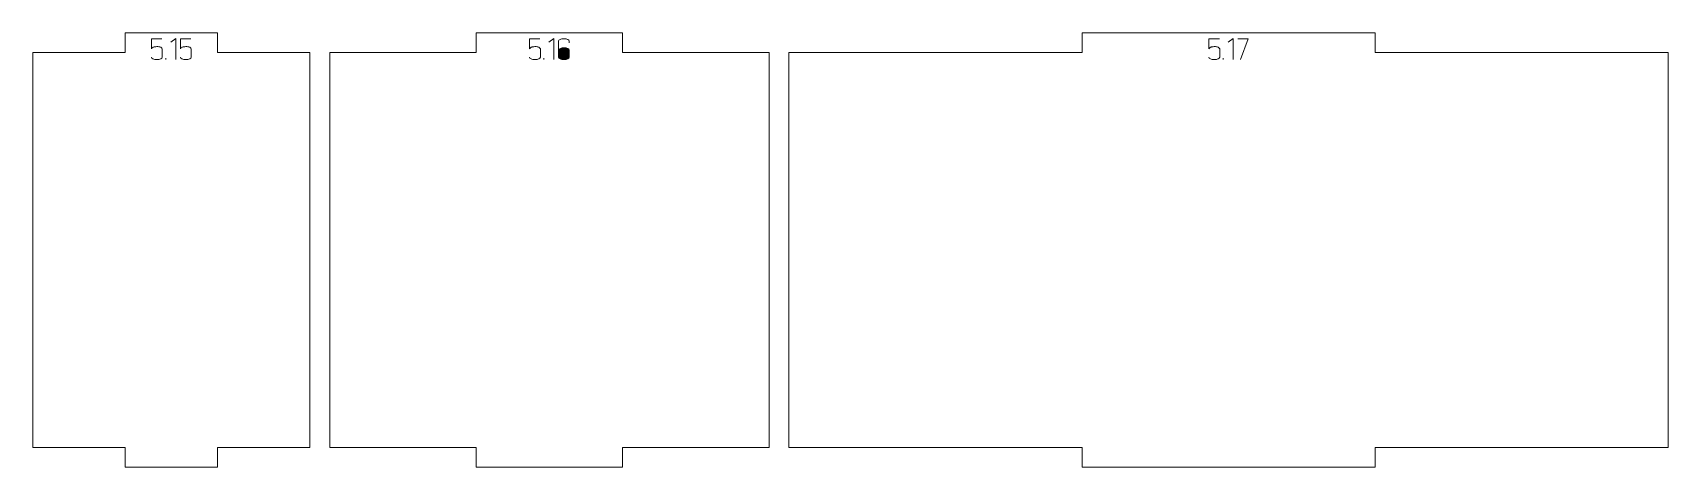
# Model space of a CAD drawing. Header units: centimetres. Extents: x -158 to 228, y -202 to 254.
# Drawn here: x 185.51 to 210.38, y 101.42 to 108.02 of the extents above; entities that cross this region are included whole.
import ezdxf

# ---------------------------------------------------------------- set-up
doc = ezdxf.new("R2010")
doc.units = ezdxf.units.CM
doc.header["$MEASUREMENT"] = 0
doc.layers.add('Capa 1', color=7, linetype='Continuous')

msp = doc.modelspace()

# ---------------------------------------------------------------- hatches: boundary and pattern name
at = {"layer": 'Capa 1', "true_color": 0x3e4095}
h = msp.add_hatch(color=175, dxfattribs=at)
edge = h.paths.add_edge_path()
edge.add_spline(control_points=[(187.39826, 107.61091), (187.37472, 107.61091), (187.35507, 107.61435), (187.33933, 107.62123), (187.32358, 107.62811), (187.31571, 107.63644), (187.31571, 107.64622), (187.31571, 107.63644), (187.32358, 107.62811), (187.33933, 107.62123), (187.35507, 107.61435), (187.37472, 107.61091), (187.39826, 107.61091), (187.4218, 107.61091), (187.44145, 107.61435), (187.45719, 107.62123), (187.47294, 107.62811), (187.48081, 107.63644), (187.48081, 107.64622), (187.48081, 107.64622), (187.48081, 107.77188), (187.48081, 107.77188), (187.48081, 107.78167), (187.47294, 107.79), (187.45719, 107.79688), (187.44145, 107.80376), (187.4218, 107.8072), (187.39826, 107.8072), (187.37686, 107.80536), (187.36035, 107.80291), (187.34873, 107.79986), (187.33711, 107.7968), (187.32611, 107.78747), (187.31571, 107.77188), (187.31571, 107.77188), (187.31571, 107.92735), (187.31571, 107.92735), (187.31571, 107.92735), (187.47531, 107.92735), (187.47531, 107.92735), (187.47531, 107.92735), (187.31571, 107.92735), (187.31571, 107.92735), (187.31571, 107.92735), (187.31571, 107.77188), (187.31571, 107.77188), (187.32611, 107.78747), (187.33711, 107.7968), (187.34873, 107.79986), (187.36035, 107.80291), (187.37686, 107.80536), (187.39826, 107.8072), (187.4218, 107.8072), (187.44145, 107.80376), (187.45719, 107.79688), (187.47294, 107.79), (187.48081, 107.78167), (187.48081, 107.77188), (187.48081, 107.77188), (187.48081, 107.64622), (187.48081, 107.64622), (187.48081, 107.63644), (187.47294, 107.62811), (187.45719, 107.62123), (187.44145, 107.61435), (187.4218, 107.61091), (187.39826, 107.61091)], knot_values=[0, 0, 0, 0, 0.04545455, 0.04545455, 0.04545455, 0.09090909, 0.09090909, 0.09090909, 0.13636364, 0.13636364, 0.13636364, 0.18181818, 0.18181818, 0.18181818, 0.22727273, 0.22727273, 0.22727273, 0.27272727, 0.27272727, 0.27272727, 0.31818182, 0.31818182, 0.31818182, 0.36363636, 0.36363636, 0.36363636, 0.40909091, 0.40909091, 0.40909091, 0.45454545, 0.45454545, 0.45454545, 0.5, 0.5, 0.5, 0.54545455, 0.54545455, 0.54545455, 0.59090909, 0.59090909, 0.59090909, 0.63636364, 0.63636364, 0.63636364, 0.68181818, 0.68181818, 0.68181818, 0.72727273, 0.72727273, 0.72727273, 0.77272727, 0.77272727, 0.77272727, 0.81818182, 0.81818182, 0.81818182, 0.86363636, 0.86363636, 0.86363636, 0.90909091, 0.90909091, 0.90909091, 0.95454545, 0.95454545, 0.95454545, 1, 1, 1, 1], degree=3, periodic=1)
h = msp.add_hatch(color=175, dxfattribs=at)
edge = h.paths.add_edge_path()
edge.add_spline(control_points=[(187.68535, 107.92781), (187.68535, 107.92781), (187.60922, 107.87507), (187.60922, 107.87507), (187.60922, 107.87507), (187.68535, 107.92781), (187.68535, 107.92781), (187.68535, 107.92781), (187.68535, 107.61091), (187.68535, 107.61091), (187.68535, 107.61091), (187.68535, 107.92781), (187.68535, 107.92781)], knot_values=[0, 0, 0, 0, 0.25, 0.25, 0.25, 0.5, 0.5, 0.5, 0.75, 0.75, 0.75, 1, 1, 1, 1], degree=3, periodic=1)
h = msp.add_hatch(color=175, dxfattribs=at)
edge = h.paths.add_edge_path()
edge.add_spline(control_points=[(187.83853, 107.61091), (187.81499, 107.61091), (187.79534, 107.61435), (187.7796, 107.62123), (187.76385, 107.62811), (187.75598, 107.63644), (187.75598, 107.64622), (187.75598, 107.63644), (187.76385, 107.62811), (187.7796, 107.62123), (187.79534, 107.61435), (187.81499, 107.61091), (187.83853, 107.61091), (187.86207, 107.61091), (187.88172, 107.61435), (187.89746, 107.62123), (187.91321, 107.62811), (187.92108, 107.63644), (187.92108, 107.64622), (187.92108, 107.64622), (187.92108, 107.77188), (187.92108, 107.77188), (187.92108, 107.78167), (187.91321, 107.79), (187.89746, 107.79688), (187.88172, 107.80376), (187.86207, 107.8072), (187.83853, 107.8072), (187.81713, 107.80536), (187.80062, 107.80291), (187.789, 107.79986), (187.77738, 107.7968), (187.76638, 107.78747), (187.75598, 107.77188), (187.75598, 107.77188), (187.75598, 107.92735), (187.75598, 107.92735), (187.75598, 107.92735), (187.91558, 107.92735), (187.91558, 107.92735), (187.91558, 107.92735), (187.75598, 107.92735), (187.75598, 107.92735), (187.75598, 107.92735), (187.75598, 107.77188), (187.75598, 107.77188), (187.76638, 107.78747), (187.77738, 107.7968), (187.789, 107.79986), (187.80062, 107.80291), (187.81713, 107.80536), (187.83853, 107.8072), (187.86207, 107.8072), (187.88172, 107.80376), (187.89746, 107.79688), (187.91321, 107.79), (187.92108, 107.78167), (187.92108, 107.77188), (187.92108, 107.77188), (187.92108, 107.64622), (187.92108, 107.64622), (187.92108, 107.63644), (187.91321, 107.62811), (187.89746, 107.62123), (187.88172, 107.61435), (187.86207, 107.61091), (187.83853, 107.61091)], knot_values=[0, 0, 0, 0, 0.04545455, 0.04545455, 0.04545455, 0.09090909, 0.09090909, 0.09090909, 0.13636364, 0.13636364, 0.13636364, 0.18181818, 0.18181818, 0.18181818, 0.22727273, 0.22727273, 0.22727273, 0.27272727, 0.27272727, 0.27272727, 0.31818182, 0.31818182, 0.31818182, 0.36363636, 0.36363636, 0.36363636, 0.40909091, 0.40909091, 0.40909091, 0.45454545, 0.45454545, 0.45454545, 0.5, 0.5, 0.5, 0.54545455, 0.54545455, 0.54545455, 0.59090909, 0.59090909, 0.59090909, 0.63636364, 0.63636364, 0.63636364, 0.68181818, 0.68181818, 0.68181818, 0.72727273, 0.72727273, 0.72727273, 0.77272727, 0.77272727, 0.77272727, 0.81818182, 0.81818182, 0.81818182, 0.86363636, 0.86363636, 0.86363636, 0.90909091, 0.90909091, 0.90909091, 0.95454545, 0.95454545, 0.95454545, 1, 1, 1, 1], degree=3, periodic=1)
h = msp.add_hatch(color=175, dxfattribs=at)
edge = h.paths.add_edge_path()
edge.add_spline(control_points=[(193.14793, 107.61091), (193.12439, 107.61091), (193.10474, 107.61435), (193.089, 107.62123), (193.07325, 107.62811), (193.06538, 107.63644), (193.06538, 107.64622), (193.06538, 107.63644), (193.07325, 107.62811), (193.089, 107.62123), (193.10474, 107.61435), (193.12439, 107.61091), (193.14793, 107.61091), (193.17147, 107.61091), (193.19112, 107.61435), (193.20686, 107.62123), (193.22261, 107.62811), (193.23048, 107.63644), (193.23048, 107.64622), (193.23048, 107.64622), (193.23048, 107.77188), (193.23048, 107.77188), (193.23048, 107.78167), (193.22261, 107.79), (193.20686, 107.79688), (193.19112, 107.80376), (193.17147, 107.8072), (193.14793, 107.8072), (193.12653, 107.80536), (193.11002, 107.80291), (193.0984, 107.79986), (193.08678, 107.7968), (193.07578, 107.78747), (193.06538, 107.77188), (193.06538, 107.77188), (193.06538, 107.92735), (193.06538, 107.92735), (193.06538, 107.92735), (193.22498, 107.92735), (193.22498, 107.92735), (193.22498, 107.92735), (193.06538, 107.92735), (193.06538, 107.92735), (193.06538, 107.92735), (193.06538, 107.77188), (193.06538, 107.77188), (193.07578, 107.78747), (193.08678, 107.7968), (193.0984, 107.79986), (193.11002, 107.80291), (193.12653, 107.80536), (193.14793, 107.8072), (193.17147, 107.8072), (193.19112, 107.80376), (193.20686, 107.79688), (193.22261, 107.79), (193.23048, 107.78167), (193.23048, 107.77188), (193.23048, 107.77188), (193.23048, 107.64622), (193.23048, 107.64622), (193.23048, 107.63644), (193.22261, 107.62811), (193.20686, 107.62123), (193.19112, 107.61435), (193.17147, 107.61091), (193.14793, 107.61091)], knot_values=[0, 0, 0, 0, 0.04545455, 0.04545455, 0.04545455, 0.09090909, 0.09090909, 0.09090909, 0.13636364, 0.13636364, 0.13636364, 0.18181818, 0.18181818, 0.18181818, 0.22727273, 0.22727273, 0.22727273, 0.27272727, 0.27272727, 0.27272727, 0.31818182, 0.31818182, 0.31818182, 0.36363636, 0.36363636, 0.36363636, 0.40909091, 0.40909091, 0.40909091, 0.45454545, 0.45454545, 0.45454545, 0.5, 0.5, 0.5, 0.54545455, 0.54545455, 0.54545455, 0.59090909, 0.59090909, 0.59090909, 0.63636364, 0.63636364, 0.63636364, 0.68181818, 0.68181818, 0.68181818, 0.72727273, 0.72727273, 0.72727273, 0.77272727, 0.77272727, 0.77272727, 0.81818182, 0.81818182, 0.81818182, 0.86363636, 0.86363636, 0.86363636, 0.90909091, 0.90909091, 0.90909091, 0.95454545, 0.95454545, 0.95454545, 1, 1, 1, 1], degree=3, periodic=1)
h = msp.add_hatch(color=175, dxfattribs=at)
edge = h.paths.add_edge_path()
edge.add_spline(control_points=[(193.43502, 107.92781), (193.43502, 107.92781), (193.35889, 107.87507), (193.35889, 107.87507), (193.35889, 107.87507), (193.43502, 107.92781), (193.43502, 107.92781), (193.43502, 107.92781), (193.43502, 107.61091), (193.43502, 107.61091), (193.43502, 107.61091), (193.43502, 107.92781), (193.43502, 107.92781)], knot_values=[0, 0, 0, 0, 0.25, 0.25, 0.25, 0.5, 0.5, 0.5, 0.75, 0.75, 0.75, 1, 1, 1, 1], degree=3, periodic=1)
h = msp.add_hatch(color=175, dxfattribs=at)
edge = h.paths.add_edge_path()
edge.add_spline(control_points=[(193.5882, 107.61091), (193.56466, 107.61091), (193.54501, 107.61435), (193.52927, 107.62123), (193.51352, 107.62811), (193.50565, 107.63644), (193.50565, 107.64622), (193.50565, 107.64622), (193.50565, 107.75308), (193.50565, 107.75308), (193.50565, 107.75308), (193.50565, 107.89204), (193.50565, 107.89204), (193.50565, 107.90182), (193.51352, 107.91015), (193.52927, 107.91703), (193.54501, 107.92391), (193.56466, 107.92735), (193.5882, 107.92735), (193.61174, 107.92735), (193.63139, 107.92391), (193.64713, 107.91703), (193.66288, 107.91015), (193.67075, 107.90182), (193.67075, 107.89204), (193.67075, 107.89204), (193.67075, 107.86636), (193.67075, 107.86636), (193.67075, 107.86636), (193.67075, 107.89204), (193.67075, 107.89204), (193.67075, 107.90182), (193.66288, 107.91015), (193.64713, 107.91703), (193.63139, 107.92391), (193.61174, 107.92735), (193.5882, 107.92735), (193.56466, 107.92735), (193.54501, 107.92391), (193.52927, 107.91703), (193.51352, 107.91015), (193.50565, 107.90182), (193.50565, 107.89204), (193.50565, 107.89204), (193.50565, 107.75308), (193.50565, 107.75308), (193.50565, 107.76225), (193.5152, 107.77043), (193.53431, 107.77761), (193.55342, 107.7848), (193.57138, 107.78839), (193.5882, 107.78839), (193.61174, 107.78839), (193.63139, 107.78495), (193.64713, 107.77807), (193.66288, 107.77119), (193.67075, 107.76286), (193.67075, 107.75308), (193.67075, 107.75308), (193.67075, 107.64622), (193.67075, 107.64622), (193.67075, 107.63644), (193.66288, 107.62811), (193.64713, 107.62123), (193.63139, 107.61435), (193.61174, 107.61091), (193.5882, 107.61091)], knot_values=[0, 0, 0, 0, 0.04545455, 0.04545455, 0.04545455, 0.09090909, 0.09090909, 0.09090909, 0.13636364, 0.13636364, 0.13636364, 0.18181818, 0.18181818, 0.18181818, 0.22727273, 0.22727273, 0.22727273, 0.27272727, 0.27272727, 0.27272727, 0.31818182, 0.31818182, 0.31818182, 0.36363636, 0.36363636, 0.36363636, 0.40909091, 0.40909091, 0.40909091, 0.45454545, 0.45454545, 0.45454545, 0.5, 0.5, 0.5, 0.54545455, 0.54545455, 0.54545455, 0.59090909, 0.59090909, 0.59090909, 0.63636364, 0.63636364, 0.63636364, 0.68181818, 0.68181818, 0.68181818, 0.72727273, 0.72727273, 0.72727273, 0.77272727, 0.77272727, 0.77272727, 0.81818182, 0.81818182, 0.81818182, 0.86363636, 0.86363636, 0.86363636, 0.90909091, 0.90909091, 0.90909091, 0.95454545, 0.95454545, 0.95454545, 1, 1, 1, 1], degree=3, periodic=1)
h = msp.add_hatch(color=175, dxfattribs=at)
edge = h.paths.add_edge_path()
edge.add_spline(control_points=[(193.50565, 107.64622), (193.50565, 107.63644), (193.51352, 107.62811), (193.52927, 107.62123), (193.54501, 107.61435), (193.56466, 107.61091), (193.5882, 107.61091), (193.61174, 107.61091), (193.63139, 107.61435), (193.64713, 107.62123), (193.66288, 107.62811), (193.67075, 107.63644), (193.67075, 107.64622), (193.67075, 107.64622), (193.67075, 107.75308), (193.67075, 107.75308), (193.67075, 107.76286), (193.66288, 107.77119), (193.64713, 107.77807), (193.63139, 107.78495), (193.61174, 107.78839), (193.5882, 107.78839), (193.57138, 107.78839), (193.55342, 107.7848), (193.53431, 107.77761), (193.5152, 107.77043), (193.50565, 107.76225), (193.50565, 107.75308), (193.50565, 107.75308), (193.50565, 107.64622), (193.50565, 107.64622)], knot_values=[0, 0, 0, 0, 0.1, 0.1, 0.1, 0.2, 0.2, 0.2, 0.3, 0.3, 0.3, 0.4, 0.4, 0.4, 0.5, 0.5, 0.5, 0.6, 0.6, 0.6, 0.7, 0.7, 0.7, 0.8, 0.8, 0.8, 0.9, 0.9, 0.9, 1, 1, 1, 1], degree=3, periodic=1)
h = msp.add_hatch(color=175, dxfattribs=at)
edge = h.paths.add_edge_path()
edge.add_spline(control_points=[(203.47934, 107.61091), (203.4558, 107.61091), (203.43615, 107.61435), (203.42041, 107.62123), (203.40466, 107.62811), (203.39679, 107.63644), (203.39679, 107.64622), (203.39679, 107.63644), (203.40466, 107.62811), (203.42041, 107.62123), (203.43615, 107.61435), (203.4558, 107.61091), (203.47934, 107.61091), (203.50288, 107.61091), (203.52253, 107.61435), (203.53827, 107.62123), (203.55402, 107.62811), (203.56189, 107.63644), (203.56189, 107.64622), (203.56189, 107.64622), (203.56189, 107.77188), (203.56189, 107.77188), (203.56189, 107.78167), (203.55402, 107.79), (203.53827, 107.79688), (203.52253, 107.80376), (203.50288, 107.8072), (203.47934, 107.8072), (203.45794, 107.80536), (203.44143, 107.80291), (203.42981, 107.79986), (203.41819, 107.7968), (203.40719, 107.78747), (203.39679, 107.77188), (203.39679, 107.77188), (203.39679, 107.92735), (203.39679, 107.92735), (203.39679, 107.92735), (203.55639, 107.92735), (203.55639, 107.92735), (203.55639, 107.92735), (203.39679, 107.92735), (203.39679, 107.92735), (203.39679, 107.92735), (203.39679, 107.77188), (203.39679, 107.77188), (203.40719, 107.78747), (203.41819, 107.7968), (203.42981, 107.79986), (203.44143, 107.80291), (203.45794, 107.80536), (203.47934, 107.8072), (203.50288, 107.8072), (203.52253, 107.80376), (203.53827, 107.79688), (203.55402, 107.79), (203.56189, 107.78167), (203.56189, 107.77188), (203.56189, 107.77188), (203.56189, 107.64622), (203.56189, 107.64622), (203.56189, 107.63644), (203.55402, 107.62811), (203.53827, 107.62123), (203.52253, 107.61435), (203.50288, 107.61091), (203.47934, 107.61091)], knot_values=[0, 0, 0, 0, 0.04545455, 0.04545455, 0.04545455, 0.09090909, 0.09090909, 0.09090909, 0.13636364, 0.13636364, 0.13636364, 0.18181818, 0.18181818, 0.18181818, 0.22727273, 0.22727273, 0.22727273, 0.27272727, 0.27272727, 0.27272727, 0.31818182, 0.31818182, 0.31818182, 0.36363636, 0.36363636, 0.36363636, 0.40909091, 0.40909091, 0.40909091, 0.45454545, 0.45454545, 0.45454545, 0.5, 0.5, 0.5, 0.54545455, 0.54545455, 0.54545455, 0.59090909, 0.59090909, 0.59090909, 0.63636364, 0.63636364, 0.63636364, 0.68181818, 0.68181818, 0.68181818, 0.72727273, 0.72727273, 0.72727273, 0.77272727, 0.77272727, 0.77272727, 0.81818182, 0.81818182, 0.81818182, 0.86363636, 0.86363636, 0.86363636, 0.90909091, 0.90909091, 0.90909091, 0.95454545, 0.95454545, 0.95454545, 1, 1, 1, 1], degree=3, periodic=1)
h = msp.add_hatch(color=175, dxfattribs=at)
edge = h.paths.add_edge_path()
edge.add_spline(control_points=[(203.76643, 107.92781), (203.76643, 107.92781), (203.6903, 107.87507), (203.6903, 107.87507), (203.6903, 107.87507), (203.76643, 107.92781), (203.76643, 107.92781), (203.76643, 107.92781), (203.76643, 107.61091), (203.76643, 107.61091), (203.76643, 107.61091), (203.76643, 107.92781), (203.76643, 107.92781)], knot_values=[0, 0, 0, 0, 0.25, 0.25, 0.25, 0.5, 0.5, 0.5, 0.75, 0.75, 0.75, 1, 1, 1, 1], degree=3, periodic=1)
h = msp.add_hatch(color=175, dxfattribs=at)
edge = h.paths.add_edge_path()
edge.add_spline(control_points=[(203.87558, 107.61091), (203.87558, 107.61091), (203.99666, 107.92735), (203.99666, 107.92735), (203.99666, 107.92735), (203.83706, 107.92735), (203.83706, 107.92735), (203.83706, 107.92735), (203.99666, 107.92735), (203.99666, 107.92735), (203.99666, 107.92735), (203.87558, 107.61091), (203.87558, 107.61091)], knot_values=[0, 0, 0, 0, 0.25, 0.25, 0.25, 0.5, 0.5, 0.5, 0.75, 0.75, 0.75, 1, 1, 1, 1], degree=3, periodic=1)
h = msp.add_hatch(color=175, dxfattribs=at)
edge = h.paths.add_edge_path()
edge.add_spline(control_points=[(187.53584, 107.61091), (187.53584, 107.61091), (187.53584, 107.63338), (187.53584, 107.63338), (187.53584, 107.63338), (187.53584, 107.61091), (187.53584, 107.61091)], knot_values=[0, 0, 0, 0, 0.5, 0.5, 0.5, 1, 1, 1, 1], degree=3, periodic=1)
h = msp.add_hatch(color=175, dxfattribs=at)
edge = h.paths.add_edge_path()
edge.add_spline(control_points=[(193.28551, 107.61091), (193.28551, 107.61091), (193.28551, 107.63338), (193.28551, 107.63338), (193.28551, 107.63338), (193.28551, 107.61091), (193.28551, 107.61091)], knot_values=[0, 0, 0, 0, 0.5, 0.5, 0.5, 1, 1, 1, 1], degree=3, periodic=1)
h = msp.add_hatch(color=175, dxfattribs=at)
edge = h.paths.add_edge_path()
edge.add_spline(control_points=[(203.61692, 107.61091), (203.61692, 107.61091), (203.61692, 107.63338), (203.61692, 107.63338), (203.61692, 107.63338), (203.61692, 107.61091), (203.61692, 107.61091)], knot_values=[0, 0, 0, 0, 0.5, 0.5, 0.5, 1, 1, 1, 1], degree=3, periodic=1)

# ---------------------------------------------------------------- linework, layer by layer
at = {"layer": 'Capa 1', "color": 240, "lineweight": 9}
for points in [[(185.51037, 107.71731), (185.51037, 107.71731), (185.51037, 101.71731), (185.51037, 101.71731), (185.51037, 101.71731), (186.91572, 101.71731), (186.91572, 101.71731), (186.91572, 101.71731), (186.91572, 101.41731), (186.91572, 101.41731), (186.91572, 101.41731), (188.32107, 101.41731), (188.32107, 101.41731), (188.32107, 101.41731), (188.32107, 101.71731), (188.32107, 101.71731), (188.32107, 101.71731), (189.72641, 101.71731), (189.72641, 101.71731), (189.72641, 101.71731), (189.72641, 107.71731), (189.72641, 107.71731), (189.72641, 107.71731), (188.32107, 107.71731), (188.32107, 107.71731), (188.32107, 107.71731), (188.32107, 108.01731), (188.32107, 108.01731), (188.32107, 108.01731), (186.91572, 108.01731), (186.91572, 108.01731), (186.91572, 108.01731), (186.91572, 107.71731), (186.91572, 107.71731), (186.91572, 107.71731), (185.51037, 107.71731), (185.51037, 107.71731)], [(190.02641, 107.71731), (190.02641, 107.71731), (190.02641, 101.71731), (190.02641, 101.71731), (190.02641, 101.71731), (192.25418, 101.71731), (192.25418, 101.71731), (192.25418, 101.71731), (192.25418, 101.41731), (192.25418, 101.41731), (192.25418, 101.41731), (194.48195, 101.41731), (194.48195, 101.41731), (194.48195, 101.41731), (194.48195, 101.71731), (194.48195, 101.71731), (194.48195, 101.71731), (196.70972, 101.71731), (196.70972, 101.71731), (196.70972, 101.71731), (196.70972, 107.71731), (196.70972, 107.71731), (196.70972, 107.71731), (194.48195, 107.71731), (194.48195, 107.71731), (194.48195, 107.71731), (194.48195, 108.01731), (194.48195, 108.01731), (194.48195, 108.01731), (192.25418, 108.01731), (192.25418, 108.01731), (192.25418, 108.01731), (192.25418, 107.71731), (192.25418, 107.71731), (192.25418, 107.71731), (190.02641, 107.71731), (190.02641, 107.71731)], [(197.00972, 107.71731), (197.00972, 107.71731), (197.00972, 101.71731), (197.00972, 101.71731), (197.00972, 101.71731), (201.46772, 101.71731), (201.46772, 101.71731), (201.46772, 101.71731), (201.46772, 101.41731), (201.46772, 101.41731), (201.46772, 101.41731), (205.92572, 101.41731), (205.92572, 101.41731), (205.92572, 101.41731), (205.92572, 101.71731), (205.92572, 101.71731), (205.92572, 101.71731), (210.38372, 101.71731), (210.38372, 101.71731), (210.38372, 101.71731), (210.38372, 107.71731), (210.38372, 107.71731), (210.38372, 107.71731), (205.92572, 107.71731), (205.92572, 107.71731), (205.92572, 107.71731), (205.92572, 108.01731), (205.92572, 108.01731), (205.92572, 108.01731), (201.46772, 108.01731), (201.46772, 108.01731), (201.46772, 108.01731), (201.46772, 107.71731), (201.46772, 107.71731), (201.46772, 107.71731), (197.00972, 107.71731), (197.00972, 107.71731)]]:
    msp.add_open_spline(points, degree=3, knots=[0, 0, 0, 0, 0.08333333, 0.08333333, 0.08333333, 0.16666667, 0.16666667, 0.16666667, 0.25, 0.25, 0.25, 0.33333333, 0.33333333, 0.33333333, 0.41666667, 0.41666667, 0.41666667, 0.5, 0.5, 0.5, 0.58333333, 0.58333333, 0.58333333, 0.66666667, 0.66666667, 0.66666667, 0.75, 0.75, 0.75, 0.83333333, 0.83333333, 0.83333333, 0.91666667, 0.91666667, 0.91666667, 1, 1, 1, 1], dxfattribs=at)
at = {"layer": 'Capa 1', "color": 114, "lineweight": 9}
for points, knots in [([(187.39826, 107.61091), (187.37472, 107.61091), (187.35507, 107.61435), (187.33933, 107.62123), (187.32358, 107.62811), (187.31571, 107.63644), (187.31571, 107.64622), (187.31571, 107.63644), (187.32358, 107.62811), (187.33933, 107.62123), (187.35507, 107.61435), (187.37472, 107.61091), (187.39826, 107.61091), (187.4218, 107.61091), (187.44145, 107.61435), (187.45719, 107.62123), (187.47294, 107.62811), (187.48081, 107.63644), (187.48081, 107.64622), (187.48081, 107.64622), (187.48081, 107.77188), (187.48081, 107.77188), (187.48081, 107.78167), (187.47294, 107.79), (187.45719, 107.79688), (187.44145, 107.80376), (187.4218, 107.8072), (187.39826, 107.8072), (187.37686, 107.80536), (187.36035, 107.80291), (187.34873, 107.79986), (187.33711, 107.7968), (187.32611, 107.78747), (187.31571, 107.77188), (187.31571, 107.77188), (187.31571, 107.92735), (187.31571, 107.92735), (187.31571, 107.92735), (187.47531, 107.92735), (187.47531, 107.92735), (187.47531, 107.92735), (187.31571, 107.92735), (187.31571, 107.92735), (187.31571, 107.92735), (187.31571, 107.77188), (187.31571, 107.77188), (187.32611, 107.78747), (187.33711, 107.7968), (187.34873, 107.79986), (187.36035, 107.80291), (187.37686, 107.80536), (187.39826, 107.8072), (187.4218, 107.8072), (187.44145, 107.80376), (187.45719, 107.79688), (187.47294, 107.79), (187.48081, 107.78167), (187.48081, 107.77188), (187.48081, 107.77188), (187.48081, 107.64622), (187.48081, 107.64622), (187.48081, 107.63644), (187.47294, 107.62811), (187.45719, 107.62123), (187.44145, 107.61435), (187.4218, 107.61091), (187.39826, 107.61091)], [0, 0, 0, 0, 0.04545455, 0.04545455, 0.04545455, 0.09090909, 0.09090909, 0.09090909, 0.13636364, 0.13636364, 0.13636364, 0.18181818, 0.18181818, 0.18181818, 0.22727273, 0.22727273, 0.22727273, 0.27272727, 0.27272727, 0.27272727, 0.31818182, 0.31818182, 0.31818182, 0.36363636, 0.36363636, 0.36363636, 0.40909091, 0.40909091, 0.40909091, 0.45454545, 0.45454545, 0.45454545, 0.5, 0.5, 0.5, 0.54545455, 0.54545455, 0.54545455, 0.59090909, 0.59090909, 0.59090909, 0.63636364, 0.63636364, 0.63636364, 0.68181818, 0.68181818, 0.68181818, 0.72727273, 0.72727273, 0.72727273, 0.77272727, 0.77272727, 0.77272727, 0.81818182, 0.81818182, 0.81818182, 0.86363636, 0.86363636, 0.86363636, 0.90909091, 0.90909091, 0.90909091, 0.95454545, 0.95454545, 0.95454545, 1, 1, 1, 1]), ([(187.68535, 107.92781), (187.68535, 107.92781), (187.60922, 107.87507), (187.60922, 107.87507), (187.60922, 107.87507), (187.68535, 107.92781), (187.68535, 107.92781), (187.68535, 107.92781), (187.68535, 107.61091), (187.68535, 107.61091), (187.68535, 107.61091), (187.68535, 107.92781), (187.68535, 107.92781)], [0, 0, 0, 0, 0.25, 0.25, 0.25, 0.5, 0.5, 0.5, 0.75, 0.75, 0.75, 1, 1, 1, 1]), ([(187.83853, 107.61091), (187.81499, 107.61091), (187.79534, 107.61435), (187.7796, 107.62123), (187.76385, 107.62811), (187.75598, 107.63644), (187.75598, 107.64622), (187.75598, 107.63644), (187.76385, 107.62811), (187.7796, 107.62123), (187.79534, 107.61435), (187.81499, 107.61091), (187.83853, 107.61091), (187.86207, 107.61091), (187.88172, 107.61435), (187.89746, 107.62123), (187.91321, 107.62811), (187.92108, 107.63644), (187.92108, 107.64622), (187.92108, 107.64622), (187.92108, 107.77188), (187.92108, 107.77188), (187.92108, 107.78167), (187.91321, 107.79), (187.89746, 107.79688), (187.88172, 107.80376), (187.86207, 107.8072), (187.83853, 107.8072), (187.81713, 107.80536), (187.80062, 107.80291), (187.789, 107.79986), (187.77738, 107.7968), (187.76638, 107.78747), (187.75598, 107.77188), (187.75598, 107.77188), (187.75598, 107.92735), (187.75598, 107.92735), (187.75598, 107.92735), (187.91558, 107.92735), (187.91558, 107.92735), (187.91558, 107.92735), (187.75598, 107.92735), (187.75598, 107.92735), (187.75598, 107.92735), (187.75598, 107.77188), (187.75598, 107.77188), (187.76638, 107.78747), (187.77738, 107.7968), (187.789, 107.79986), (187.80062, 107.80291), (187.81713, 107.80536), (187.83853, 107.8072), (187.86207, 107.8072), (187.88172, 107.80376), (187.89746, 107.79688), (187.91321, 107.79), (187.92108, 107.78167), (187.92108, 107.77188), (187.92108, 107.77188), (187.92108, 107.64622), (187.92108, 107.64622), (187.92108, 107.63644), (187.91321, 107.62811), (187.89746, 107.62123), (187.88172, 107.61435), (187.86207, 107.61091), (187.83853, 107.61091)], [0, 0, 0, 0, 0.04545455, 0.04545455, 0.04545455, 0.09090909, 0.09090909, 0.09090909, 0.13636364, 0.13636364, 0.13636364, 0.18181818, 0.18181818, 0.18181818, 0.22727273, 0.22727273, 0.22727273, 0.27272727, 0.27272727, 0.27272727, 0.31818182, 0.31818182, 0.31818182, 0.36363636, 0.36363636, 0.36363636, 0.40909091, 0.40909091, 0.40909091, 0.45454545, 0.45454545, 0.45454545, 0.5, 0.5, 0.5, 0.54545455, 0.54545455, 0.54545455, 0.59090909, 0.59090909, 0.59090909, 0.63636364, 0.63636364, 0.63636364, 0.68181818, 0.68181818, 0.68181818, 0.72727273, 0.72727273, 0.72727273, 0.77272727, 0.77272727, 0.77272727, 0.81818182, 0.81818182, 0.81818182, 0.86363636, 0.86363636, 0.86363636, 0.90909091, 0.90909091, 0.90909091, 0.95454545, 0.95454545, 0.95454545, 1, 1, 1, 1]), ([(193.14793, 107.61091), (193.12439, 107.61091), (193.10474, 107.61435), (193.089, 107.62123), (193.07325, 107.62811), (193.06538, 107.63644), (193.06538, 107.64622), (193.06538, 107.63644), (193.07325, 107.62811), (193.089, 107.62123), (193.10474, 107.61435), (193.12439, 107.61091), (193.14793, 107.61091), (193.17147, 107.61091), (193.19112, 107.61435), (193.20686, 107.62123), (193.22261, 107.62811), (193.23048, 107.63644), (193.23048, 107.64622), (193.23048, 107.64622), (193.23048, 107.77188), (193.23048, 107.77188), (193.23048, 107.78167), (193.22261, 107.79), (193.20686, 107.79688), (193.19112, 107.80376), (193.17147, 107.8072), (193.14793, 107.8072), (193.12653, 107.80536), (193.11002, 107.80291), (193.0984, 107.79986), (193.08678, 107.7968), (193.07578, 107.78747), (193.06538, 107.77188), (193.06538, 107.77188), (193.06538, 107.92735), (193.06538, 107.92735), (193.06538, 107.92735), (193.22498, 107.92735), (193.22498, 107.92735), (193.22498, 107.92735), (193.06538, 107.92735), (193.06538, 107.92735), (193.06538, 107.92735), (193.06538, 107.77188), (193.06538, 107.77188), (193.07578, 107.78747), (193.08678, 107.7968), (193.0984, 107.79986), (193.11002, 107.80291), (193.12653, 107.80536), (193.14793, 107.8072), (193.17147, 107.8072), (193.19112, 107.80376), (193.20686, 107.79688), (193.22261, 107.79), (193.23048, 107.78167), (193.23048, 107.77188), (193.23048, 107.77188), (193.23048, 107.64622), (193.23048, 107.64622), (193.23048, 107.63644), (193.22261, 107.62811), (193.20686, 107.62123), (193.19112, 107.61435), (193.17147, 107.61091), (193.14793, 107.61091)], [0, 0, 0, 0, 0.04545455, 0.04545455, 0.04545455, 0.09090909, 0.09090909, 0.09090909, 0.13636364, 0.13636364, 0.13636364, 0.18181818, 0.18181818, 0.18181818, 0.22727273, 0.22727273, 0.22727273, 0.27272727, 0.27272727, 0.27272727, 0.31818182, 0.31818182, 0.31818182, 0.36363636, 0.36363636, 0.36363636, 0.40909091, 0.40909091, 0.40909091, 0.45454545, 0.45454545, 0.45454545, 0.5, 0.5, 0.5, 0.54545455, 0.54545455, 0.54545455, 0.59090909, 0.59090909, 0.59090909, 0.63636364, 0.63636364, 0.63636364, 0.68181818, 0.68181818, 0.68181818, 0.72727273, 0.72727273, 0.72727273, 0.77272727, 0.77272727, 0.77272727, 0.81818182, 0.81818182, 0.81818182, 0.86363636, 0.86363636, 0.86363636, 0.90909091, 0.90909091, 0.90909091, 0.95454545, 0.95454545, 0.95454545, 1, 1, 1, 1]), ([(193.43502, 107.92781), (193.43502, 107.92781), (193.35889, 107.87507), (193.35889, 107.87507), (193.35889, 107.87507), (193.43502, 107.92781), (193.43502, 107.92781), (193.43502, 107.92781), (193.43502, 107.61091), (193.43502, 107.61091), (193.43502, 107.61091), (193.43502, 107.92781), (193.43502, 107.92781)], [0, 0, 0, 0, 0.25, 0.25, 0.25, 0.5, 0.5, 0.5, 0.75, 0.75, 0.75, 1, 1, 1, 1]), ([(193.5882, 107.61091), (193.56466, 107.61091), (193.54501, 107.61435), (193.52927, 107.62123), (193.51352, 107.62811), (193.50565, 107.63644), (193.50565, 107.64622), (193.50565, 107.64622), (193.50565, 107.75308), (193.50565, 107.75308), (193.50565, 107.75308), (193.50565, 107.89204), (193.50565, 107.89204), (193.50565, 107.90182), (193.51352, 107.91015), (193.52927, 107.91703), (193.54501, 107.92391), (193.56466, 107.92735), (193.5882, 107.92735), (193.61174, 107.92735), (193.63139, 107.92391), (193.64713, 107.91703), (193.66288, 107.91015), (193.67075, 107.90182), (193.67075, 107.89204), (193.67075, 107.89204), (193.67075, 107.86636), (193.67075, 107.86636), (193.67075, 107.86636), (193.67075, 107.89204), (193.67075, 107.89204), (193.67075, 107.90182), (193.66288, 107.91015), (193.64713, 107.91703), (193.63139, 107.92391), (193.61174, 107.92735), (193.5882, 107.92735), (193.56466, 107.92735), (193.54501, 107.92391), (193.52927, 107.91703), (193.51352, 107.91015), (193.50565, 107.90182), (193.50565, 107.89204), (193.50565, 107.89204), (193.50565, 107.75308), (193.50565, 107.75308), (193.50565, 107.76225), (193.5152, 107.77043), (193.53431, 107.77761), (193.55342, 107.7848), (193.57138, 107.78839), (193.5882, 107.78839), (193.61174, 107.78839), (193.63139, 107.78495), (193.64713, 107.77807), (193.66288, 107.77119), (193.67075, 107.76286), (193.67075, 107.75308), (193.67075, 107.75308), (193.67075, 107.64622), (193.67075, 107.64622), (193.67075, 107.63644), (193.66288, 107.62811), (193.64713, 107.62123), (193.63139, 107.61435), (193.61174, 107.61091), (193.5882, 107.61091)], [0, 0, 0, 0, 0.04545455, 0.04545455, 0.04545455, 0.09090909, 0.09090909, 0.09090909, 0.13636364, 0.13636364, 0.13636364, 0.18181818, 0.18181818, 0.18181818, 0.22727273, 0.22727273, 0.22727273, 0.27272727, 0.27272727, 0.27272727, 0.31818182, 0.31818182, 0.31818182, 0.36363636, 0.36363636, 0.36363636, 0.40909091, 0.40909091, 0.40909091, 0.45454545, 0.45454545, 0.45454545, 0.5, 0.5, 0.5, 0.54545455, 0.54545455, 0.54545455, 0.59090909, 0.59090909, 0.59090909, 0.63636364, 0.63636364, 0.63636364, 0.68181818, 0.68181818, 0.68181818, 0.72727273, 0.72727273, 0.72727273, 0.77272727, 0.77272727, 0.77272727, 0.81818182, 0.81818182, 0.81818182, 0.86363636, 0.86363636, 0.86363636, 0.90909091, 0.90909091, 0.90909091, 0.95454545, 0.95454545, 0.95454545, 1, 1, 1, 1]), ([(193.50565, 107.64622), (193.50565, 107.63644), (193.51352, 107.62811), (193.52927, 107.62123), (193.54501, 107.61435), (193.56466, 107.61091), (193.5882, 107.61091), (193.61174, 107.61091), (193.63139, 107.61435), (193.64713, 107.62123), (193.66288, 107.62811), (193.67075, 107.63644), (193.67075, 107.64622), (193.67075, 107.64622), (193.67075, 107.75308), (193.67075, 107.75308), (193.67075, 107.76286), (193.66288, 107.77119), (193.64713, 107.77807), (193.63139, 107.78495), (193.61174, 107.78839), (193.5882, 107.78839), (193.57138, 107.78839), (193.55342, 107.7848), (193.53431, 107.77761), (193.5152, 107.77043), (193.50565, 107.76225), (193.50565, 107.75308), (193.50565, 107.75308), (193.50565, 107.64622), (193.50565, 107.64622)], [0, 0, 0, 0, 0.1, 0.1, 0.1, 0.2, 0.2, 0.2, 0.3, 0.3, 0.3, 0.4, 0.4, 0.4, 0.5, 0.5, 0.5, 0.6, 0.6, 0.6, 0.7, 0.7, 0.7, 0.8, 0.8, 0.8, 0.9, 0.9, 0.9, 1, 1, 1, 1]), ([(203.47934, 107.61091), (203.4558, 107.61091), (203.43615, 107.61435), (203.42041, 107.62123), (203.40466, 107.62811), (203.39679, 107.63644), (203.39679, 107.64622), (203.39679, 107.63644), (203.40466, 107.62811), (203.42041, 107.62123), (203.43615, 107.61435), (203.4558, 107.61091), (203.47934, 107.61091), (203.50288, 107.61091), (203.52253, 107.61435), (203.53827, 107.62123), (203.55402, 107.62811), (203.56189, 107.63644), (203.56189, 107.64622), (203.56189, 107.64622), (203.56189, 107.77188), (203.56189, 107.77188), (203.56189, 107.78167), (203.55402, 107.79), (203.53827, 107.79688), (203.52253, 107.80376), (203.50288, 107.8072), (203.47934, 107.8072), (203.45794, 107.80536), (203.44143, 107.80291), (203.42981, 107.79986), (203.41819, 107.7968), (203.40719, 107.78747), (203.39679, 107.77188), (203.39679, 107.77188), (203.39679, 107.92735), (203.39679, 107.92735), (203.39679, 107.92735), (203.55639, 107.92735), (203.55639, 107.92735), (203.55639, 107.92735), (203.39679, 107.92735), (203.39679, 107.92735), (203.39679, 107.92735), (203.39679, 107.77188), (203.39679, 107.77188), (203.40719, 107.78747), (203.41819, 107.7968), (203.42981, 107.79986), (203.44143, 107.80291), (203.45794, 107.80536), (203.47934, 107.8072), (203.50288, 107.8072), (203.52253, 107.80376), (203.53827, 107.79688), (203.55402, 107.79), (203.56189, 107.78167), (203.56189, 107.77188), (203.56189, 107.77188), (203.56189, 107.64622), (203.56189, 107.64622), (203.56189, 107.63644), (203.55402, 107.62811), (203.53827, 107.62123), (203.52253, 107.61435), (203.50288, 107.61091), (203.47934, 107.61091)], [0, 0, 0, 0, 0.04545455, 0.04545455, 0.04545455, 0.09090909, 0.09090909, 0.09090909, 0.13636364, 0.13636364, 0.13636364, 0.18181818, 0.18181818, 0.18181818, 0.22727273, 0.22727273, 0.22727273, 0.27272727, 0.27272727, 0.27272727, 0.31818182, 0.31818182, 0.31818182, 0.36363636, 0.36363636, 0.36363636, 0.40909091, 0.40909091, 0.40909091, 0.45454545, 0.45454545, 0.45454545, 0.5, 0.5, 0.5, 0.54545455, 0.54545455, 0.54545455, 0.59090909, 0.59090909, 0.59090909, 0.63636364, 0.63636364, 0.63636364, 0.68181818, 0.68181818, 0.68181818, 0.72727273, 0.72727273, 0.72727273, 0.77272727, 0.77272727, 0.77272727, 0.81818182, 0.81818182, 0.81818182, 0.86363636, 0.86363636, 0.86363636, 0.90909091, 0.90909091, 0.90909091, 0.95454545, 0.95454545, 0.95454545, 1, 1, 1, 1]), ([(203.76643, 107.92781), (203.76643, 107.92781), (203.6903, 107.87507), (203.6903, 107.87507), (203.6903, 107.87507), (203.76643, 107.92781), (203.76643, 107.92781), (203.76643, 107.92781), (203.76643, 107.61091), (203.76643, 107.61091), (203.76643, 107.61091), (203.76643, 107.92781), (203.76643, 107.92781)], [0, 0, 0, 0, 0.25, 0.25, 0.25, 0.5, 0.5, 0.5, 0.75, 0.75, 0.75, 1, 1, 1, 1]), ([(203.87558, 107.61091), (203.87558, 107.61091), (203.99666, 107.92735), (203.99666, 107.92735), (203.99666, 107.92735), (203.83706, 107.92735), (203.83706, 107.92735), (203.83706, 107.92735), (203.99666, 107.92735), (203.99666, 107.92735), (203.99666, 107.92735), (203.87558, 107.61091), (203.87558, 107.61091)], [0, 0, 0, 0, 0.25, 0.25, 0.25, 0.5, 0.5, 0.5, 0.75, 0.75, 0.75, 1, 1, 1, 1]), ([(187.53584, 107.61091), (187.53584, 107.61091), (187.53584, 107.63338), (187.53584, 107.63338), (187.53584, 107.63338), (187.53584, 107.61091), (187.53584, 107.61091)], [0, 0, 0, 0, 0.5, 0.5, 0.5, 1, 1, 1, 1]), ([(193.28551, 107.61091), (193.28551, 107.61091), (193.28551, 107.63338), (193.28551, 107.63338), (193.28551, 107.63338), (193.28551, 107.61091), (193.28551, 107.61091)], [0, 0, 0, 0, 0.5, 0.5, 0.5, 1, 1, 1, 1]), ([(203.61692, 107.61091), (203.61692, 107.61091), (203.61692, 107.63338), (203.61692, 107.63338), (203.61692, 107.63338), (203.61692, 107.61091), (203.61692, 107.61091)], [0, 0, 0, 0, 0.5, 0.5, 0.5, 1, 1, 1, 1])]:
    msp.add_open_spline(points, degree=3, knots=knots, dxfattribs=at)

doc.saveas('drawing.dxf')
